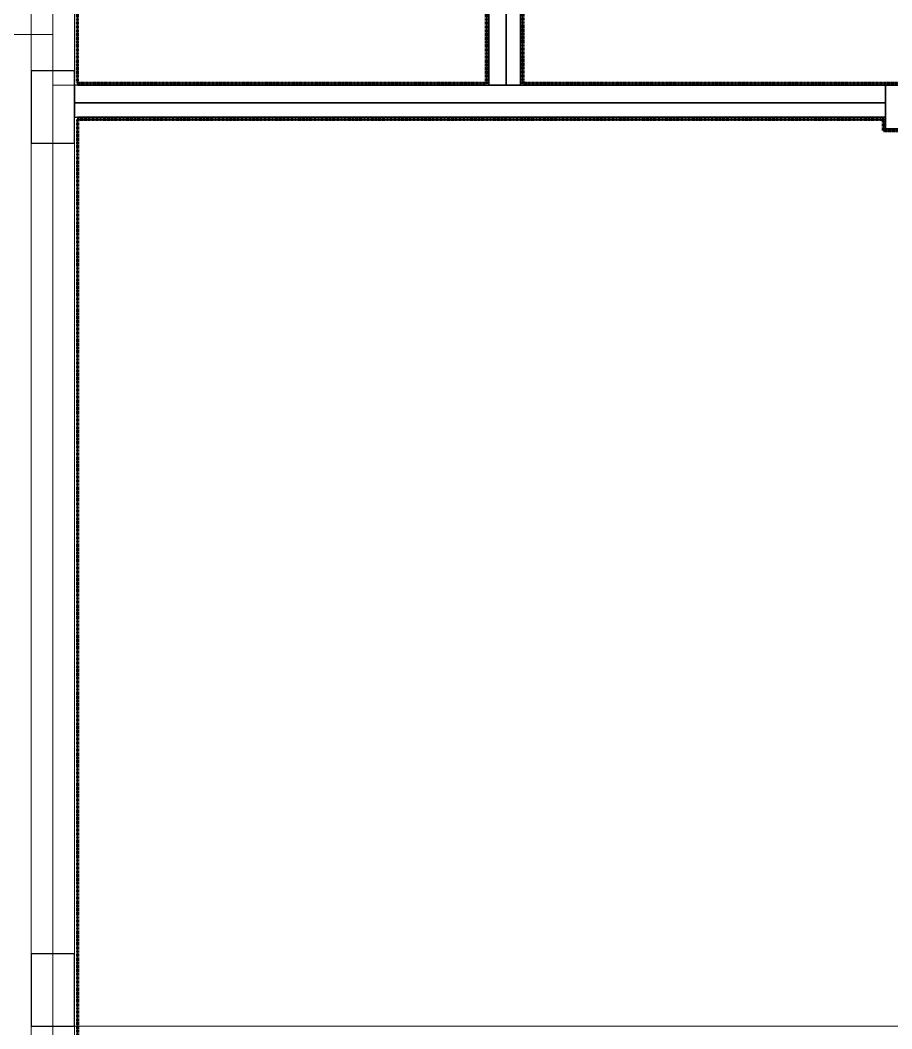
# Model space of a CAD drawing. Header units: millimetres. Extents: x -5300 to 98858, y -5196 to 93886.
# Drawn here: x -225 to 5792, y 36632 to 43600 of the extents above; entities that cross this region are included whole.
import ezdxf

# ---------------------------------------------------------------- set-up
doc = ezdxf.new("R2010")
doc.units = ezdxf.units.MM
doc.linetypes.add('Штрих', pattern=[6.35, 3.175, -3.175])
doc.linetypes.add('Штрих_2_', pattern=[6.35, 3.175, -3.175])
for name, color, linetype, lineweight, true_color in [('_Разделитель помещений_', 4, 'Штрих', 70, 0x00ffff), ('Колонны', 7, 'Continuous', 18, 0x7f7f7f), ('Обобщенные модели', 7, 'Continuous', 18, 0x7f7f7f), ('Перекрытия', 7, 'Continuous', 18, 0x7f7f7f), ('Стены', 7, 'Continuous', 18, 0x7f7f7f), ('Стены разрез', 7, 'Continuous', 50, 0x7f7f7f)]:
    doc.layers.add(name, color=color, linetype=linetype, lineweight=lineweight, true_color=true_color)

# ---------------------------------------------------------------- blocks, each defined once
blk = doc.blocks.new('ПЕР-ДФ_Ш - ПЕР-ДФ_Ш-239736-Подвал')
at = {"layer": 'Перекрытия', "color": 254, "true_color": 0xd4d4d4}
for p, q in [((15650, 36650), (-150, 36650)), ((-150, 36650), (-150, 36630)), ((-150, 36630), (-150, 36650)), ((-150, 36650), (15650, 36650)), ((-150, 36650), (-150, 36650))]:
    blk.add_line(p, q, dxfattribs=at)
blk = doc.blocks.new('ПЕР-003 - ПЕР-003-240210-Подвал')
at = {"layer": 'Перекрытия', "color": 254, "true_color": 0xd4d4d4}
for p, q in [((-150, 89650), (-150, 36650)), ((-150, 36650), (-150, 89650)), ((-150, 36650), (15650, 36650)), ((15650, 36650), (-150, 36650)), ((-150, 36650), (-150, 36650))]:
    blk.add_line(p, q, dxfattribs=at)
blk = doc.blocks.new('СТН-01 - СТН-01 2-240565-Подвал')
at = {"layer": 'Стены', "color": 254, "true_color": 0xd4d4d4}
blk.add_line((0, 0), (0, 89500), dxfattribs=at)
blk = doc.blocks.new('СТН-01 - СТН-01-240558-Подвал')
at = {"layer": 'Стены', "color": 254, "true_color": 0xd4d4d4}
for p, q in [((150, 46350), (150, 43150)), ((150, 43150), (150, 46350)), ((170, 46350), (170, 43150)), ((170, 43150), (170, 46350)), ((-150, 46250), (-150, 43250)), ((-150, 43250), (-150, 46250)), ((150, 46250), (150, 43250)), ((150, 43250), (150, 46250)), ((-150, 43950), (-150, 43250)), ((150, 43250), (150, 43950)), ((150, 43950), (150, 43150)), ((170, 43150), (170, 43950)), ((-300, 43500), (-150, 43500)), ((-150, 43500), (-300, 43500)), ((-150, 43500), (-300, 43500)), ((-150, 43500), (-150, 13800)), ((-150, 43500), (-150, 43500)), ((-150, 13800), (-150, 43500)), ((-150, 43500), (-150, 43500)), ((-150, 15600), (-150, 43500)), ((-150, 43250), (-150, 43250)), ((150, 43250), (-150, 43250)), ((-150, 43250), (-150, 43250)), ((-150, 43250), (150, 43250)), ((-150, 43250), (150, 43250)), ((150, 43250), (150, 43250)), ((150, 43250), (150, 43250)), ((150, 43150), (150, 43150)), ((170, 43150), (150, 43150)), ((150, 43150), (150, 43150)), ((150, 43150), (170, 43150)), ((150, 43150), (170, 43150)), ((170, 43150), (170, 43150)), ((170, 43150), (170, 43150)), ((150, 36650), (150, 42930)), ((150, 42930), (170, 42930)), ((170, 42930), (150, 42930)), ((150, 42930), (150, 42930)), ((170, 42930), (150, 42930)), ((150, 42930), (150, 42930)), ((150, 42930), (150, 36650)), ((150, 42930), (150, 15650)), ((170, 42930), (170, 42930)), ((170, 42930), (170, 36650)), ((170, 42930), (170, 15650)), ((170, 42930), (170, 36650)), ((170, 42930), (170, 42930)), ((150, 42750), (-150, 42750)), ((-150, 42750), (-150, 42750)), ((150, 42750), (-150, 42750)), ((-150, 42750), (-150, 37150)), ((-150, 42750), (-150, 42750)), ((-150, 42750), (-150, 37150)), ((-150, 37150), (-150, 42750)), ((-150, 42750), (150, 42750)), ((150, 37150), (150, 42750)), ((150, 42750), (150, 42750)), ((150, 37150), (150, 42750)), ((150, 42750), (150, 42750)), ((150, 42750), (150, 37150)), ((-150, 37150), (150, 37150)), ((-150, 37150), (-150, 37150)), ((-150, 37150), (150, 37150)), ((-150, 37150), (-150, 37150)), ((150, 37150), (-150, 37150)), ((150, 37150), (150, 37150)), ((150, 37150), (150, 37150)), ((150, 36650), (-150, 36650)), ((-150, 36650), (-150, 36650)), ((150, 36650), (-150, 36650)), ((-150, 36650), (-150, 35250)), ((-150, 36650), (-150, 36650)), ((-150, 36650), (-150, 36630)), ((-150, 36650), (150, 36650)), ((-150, 36630), (-150, 36650)), ((150, 36630), (150, 36650)), ((150, 36650), (150, 36650)), ((150, 35250), (150, 36650)), ((150, 36650), (150, 36650)), ((150, 36650), (150, 36630)), ((150, 15650), (150, 36650)), ((150, 36650), (170, 36650)), ((170, 36650), (150, 36650)), ((150, 36650), (150, 36650)), ((150, 36650), (170, 36650)), ((170, 36650), (150, 36650)), ((150, 36650), (150, 36650)), ((150, 36650), (150, 15650)), ((170, 36650), (170, 36650)), ((170, 36650), (170, 15650)), ((170, 36650), (170, 15650)), ((170, 36650), (170, 36650))]:
    blk.add_line(p, q, dxfattribs=at)
blk = doc.blocks.new('СТН-01 - СТН-01-240562-Подвал')
for name in ['СТН-01 - СТН-01-240558-Подвал', 'СТН-01 - СТН-01 2-240565-Подвал']:
    blk.add_blockref(name, (0, 0))
blk = doc.blocks.new('СТ_ВОКОЛ-006 38249 - СТ_ВОКОЛ-006 2-241245-Подвал')
at = {"layer": 'Стены', "color": 254, "true_color": 0xd4d4d4}
blk.add_line((5750, 42850), (6250, 42850), dxfattribs=at)
blk = doc.blocks.new('СТ_ВОКОЛ-006 38249 - СТ_ВОКОЛ-006 38249-241242-Подвал')
at = {"layer": 'Стены', "color": 254, "true_color": 0xd4d4d4}
for p, q in [((5735, 42850), (5735, 42850)), ((5735, 42835), (5735, 42835)), ((6265, 42850), (6265, 42850)), ((6265, 42835), (6265, 42835))]:
    blk.add_line(p, q, dxfattribs=at)
at = {"layer": 'Стены разрез', "color": 254, "lineweight": 25, "true_color": 0xd4d4d4}
for p, q in [((6265, 42850), (5735, 42850)), ((5735, 42850), (5735, 42835)), ((5735, 42835), (6265, 42835)), ((6265, 42835), (6265, 42850))]:
    blk.add_line(p, q, dxfattribs=at)
blk.add_blockref('СТ_ВОКОЛ-006 38249 - СТ_ВОКОЛ-006 2-241245-Подвал', (0, 0))
blk = doc.blocks.new('СТ_ВОКОЛ-009 38470 - СТ_ВОКОЛ-009 2-241277-Подвал')
at = {"layer": 'Стены', "color": 254, "true_color": 0xd4d4d4}
blk.add_line((5750, 43150), (5750, 42850), dxfattribs=at)
blk = doc.blocks.new('СТ_ВОКОЛ-009 38470 - СТ_ВОКОЛ-009 38470-241274-Подвал')
at = {"layer": 'Стены', "color": 254, "true_color": 0xd4d4d4}
for p, q in [((5735, 42930), (5735, 42930)), ((5750, 42930), (5750, 42930)), ((5735, 42850), (5735, 42850)), ((5750, 42850), (5750, 42850))]:
    blk.add_line(p, q, dxfattribs=at)
at = {"layer": 'Стены разрез', "color": 254, "lineweight": 25, "true_color": 0xd4d4d4}
for p, q in [((5750, 42930), (5735, 42930)), ((5735, 42930), (5735, 42850)), ((5750, 42850), (5750, 42930)), ((5735, 42850), (5750, 42850))]:
    blk.add_line(p, q, dxfattribs=at)
blk.add_blockref('СТ_ВОКОЛ-009 38470 - СТ_ВОКОЛ-009 2-241277-Подвал', (0, 0))
blk = doc.blocks.new('СТВ_Перегородка_Кирпич 136938 - СТВ_Перегородка_Кирпич 2-246157-Подвал')
at = {"layer": 'Стены', "color": 254, "true_color": 0xd4d4d4}
blk.add_line((0, 43150), (12600, 43150), dxfattribs=at)
blk = doc.blocks.new('СТВ_Перегородка_Кирпич 136938 - СТВ_Перегородка_Кирпич 136938-246154-Подвал')
at = {"layer": 'Стены', "color": 254, "true_color": 0xd4d4d4}
for p, q in [((150, 43150), (150, 43150)), ((170, 43165), (170, 43165)), ((170, 43150), (170, 43150)), ((3010, 43165), (3010, 43165)), ((3010, 43150), (3010, 43150)), ((3230, 43165), (3230, 43165)), ((3230, 43150), (3230, 43150)), ((5750, 43150), (5750, 43150)), ((150, 43030), (150, 43030)), ((150, 43030), (150, 43030)), ((5750, 43030), (5750, 43030)), ((5750, 43030), (5750, 43030)), ((150, 42930), (150, 42930)), ((170, 42930), (170, 42930)), ((5735, 42930), (5735, 42930)), ((5735, 42930), (5750, 42930)), ((5735, 42915), (5735, 42930)), ((5750, 42930), (5750, 42930)), ((5750, 42930), (5750, 42915)), ((5750, 42930), (5750, 42930)), ((170, 42915), (170, 42915)), ((5750, 42915), (5735, 42915)), ((5735, 42915), (5735, 42915)), ((5750, 42915), (5750, 42915))]:
    blk.add_line(p, q, dxfattribs=at)
at = {"layer": 'Стены разрез', "color": 254, "lineweight": 25, "true_color": 0xd4d4d4}
for p, q in [((5750, 43150), (150, 43150)), ((150, 43150), (150, 43030)), ((3010, 43165), (170, 43165)), ((170, 43165), (170, 43150)), ((170, 43150), (3010, 43150)), ((3010, 43150), (3010, 43165)), ((12615, 43165), (3230, 43165)), ((3230, 43165), (3230, 43150)), ((3230, 43150), (12615, 43150)), ((5750, 43030), (5750, 43150)), ((5750, 43030), (150, 43030)), ((150, 43030), (150, 42930)), ((150, 43030), (5750, 43030)), ((5750, 42930), (5750, 43030)), ((150, 42930), (5750, 42930)), ((5735, 42930), (170, 42930)), ((170, 42930), (170, 42915)), ((5735, 42915), (5735, 42930)), ((170, 42915), (5735, 42915))]:
    blk.add_line(p, q, dxfattribs=at)
blk.add_blockref('СТВ_Перегородка_Кирпич 136938 - СТВ_Перегородка_Кирпич 2-246157-Подвал', (0, 0))
blk = doc.blocks.new('СТВ_Перегородка_Кирпич 183411 - СТВ_Перегородка_Кирпич 2-247936-Подвал')
at = {"layer": 'Стены', "color": 254, "true_color": 0xd4d4d4}
blk.add_line((3010, 43150), (3010, 46350), dxfattribs=at)
blk = doc.blocks.new('СТВ_Перегородка_Кирпич 183411 - СТВ_Перегородка_Кирпич 183411-247933-Подвал')
at = {"layer": 'Стены', "color": 254, "true_color": 0xd4d4d4}
for p, q in [((2995, 46335), (2995, 46335)), ((3010, 46350), (3010, 46350)), ((3010, 46335), (3010, 46335)), ((3130, 46350), (3130, 46350)), ((3130, 46350), (3130, 46350)), ((3230, 46350), (3230, 46350)), ((3230, 46335), (3230, 46335)), ((3245, 46335), (3245, 46335)), ((3010, 45600), (2995, 45600)), ((2995, 43900), (2995, 45600)), ((2995, 45600), (2995, 45600)), ((3130, 45600), (3010, 45600)), ((3010, 43900), (3010, 45600)), ((3010, 45600), (3010, 45600)), ((3010, 45600), (3010, 45600)), ((3010, 45600), (3010, 43900)), ((3230, 45600), (3130, 45600)), ((3130, 43900), (3130, 45600)), ((3130, 45600), (3130, 45600)), ((3130, 45600), (3130, 45600)), ((3130, 45600), (3130, 43900)), ((3245, 45600), (3230, 45600)), ((3230, 43900), (3230, 45600)), ((3230, 45600), (3230, 45600)), ((3230, 45600), (3230, 45600)), ((3230, 45600), (3230, 43900)), ((3245, 45600), (3245, 45600)), ((3245, 45600), (3245, 43900)), ((2995, 43900), (3010, 43900)), ((2995, 43900), (2995, 43900)), ((3010, 43900), (3130, 43900)), ((3010, 43900), (3010, 43900)), ((3010, 43900), (3010, 43900)), ((3130, 43900), (3230, 43900)), ((3130, 43900), (3130, 43900)), ((3130, 43900), (3130, 43900)), ((3230, 43900), (3245, 43900)), ((3230, 43900), (3230, 43900)), ((3230, 43900), (3230, 43900)), ((3245, 43900), (3245, 43900)), ((2995, 43165), (2995, 43165)), ((3010, 43165), (3010, 43165)), ((3010, 43150), (3010, 43150)), ((3130, 43150), (3130, 43150)), ((3130, 43150), (3130, 43150)), ((3230, 43165), (3230, 43165)), ((3230, 43150), (3230, 43150)), ((3245, 43165), (3245, 43165))]:
    blk.add_line(p, q, dxfattribs=at)
at = {"layer": 'Стены разрез', "color": 254, "lineweight": 25, "true_color": 0xd4d4d4}
for p, q in [((3010, 46335), (2995, 46335)), ((2995, 46335), (2995, 45600)), ((3130, 46350), (3010, 46350)), ((3010, 46350), (3010, 45600)), ((3010, 45600), (3010, 46335)), ((3230, 46350), (3130, 46350)), ((3130, 46350), (3130, 45600)), ((3130, 45600), (3130, 46350)), ((3230, 45600), (3230, 46350)), ((3245, 46335), (3230, 46335)), ((3230, 46335), (3230, 45600)), ((3245, 45600), (3245, 46335)), ((2995, 45600), (3010, 45600)), ((3010, 45600), (3130, 45600)), ((3130, 45600), (3230, 45600)), ((3230, 45600), (3245, 45600)), ((3010, 43900), (2995, 43900)), ((2995, 43900), (2995, 43165)), ((3130, 43900), (3010, 43900)), ((3010, 43900), (3010, 43150)), ((3010, 43165), (3010, 43900)), ((3230, 43900), (3130, 43900)), ((3130, 43900), (3130, 43150)), ((3130, 43150), (3130, 43900)), ((3245, 43900), (3230, 43900)), ((3230, 43900), (3230, 43165)), ((3230, 43150), (3230, 43900)), ((3245, 43165), (3245, 43900)), ((2995, 43165), (3010, 43165)), ((3010, 43150), (3130, 43150)), ((3130, 43150), (3230, 43150)), ((3230, 43165), (3245, 43165))]:
    blk.add_line(p, q, dxfattribs=at)
blk.add_blockref('СТВ_Перегородка_Кирпич 183411 - СТВ_Перегородка_Кирпич 2-247936-Подвал', (0, 0))
blk = doc.blocks.new('СТН-01 215675 - СТН-01 2-248776-Подвал')
at = {"layer": 'Стены', "color": 254, "true_color": 0xd4d4d4}
blk.add_line((0, 43700), (-2100, 43700), dxfattribs=at)
blk = doc.blocks.new('СТН-01 215675 - СТН-01 215675-248773-Подвал')
at = {"layer": 'Стены', "color": 254, "true_color": 0xd4d4d4}
for p, q in [((-2300, 43700), (-2300, 43700)), ((-2300, 43700), (-150, 43700)), ((-2300, 43500), (-2300, 43700)), ((-150, 43700), (-150, 43700)), ((-150, 43700), (0, 43700)), ((-150, 43500), (-150, 43700)), ((-150, 43500), (-150, 43700)), ((0, 43700), (0, 43700)), ((0, 43500), (0, 43700)), ((-150, 43500), (-2300, 43500)), ((-2300, 43500), (-2300, 43500)), ((0, 43500), (-150, 43500)), ((-150, 43500), (-150, 43500)), ((0, 43500), (0, 43500))]:
    blk.add_line(p, q, dxfattribs=at)
blk.add_blockref('СТН-01 215675 - СТН-01 2-248776-Подвал', (0, 0))
blk = doc.blocks.new('ПОТ-4_4_1 - ПОТ-4_4_1-249581-Подвал')
at = {"layer": 'Обобщенные модели', "color": 254, "true_color": 0xd4d4d4}
for p, q in [((2995, 46335), (170, 46335)), ((170, 46335), (170, 43165)), ((170, 43165), (170, 46335)), ((170, 46335), (2995, 46335)), ((170, 46335), (170, 46335)), ((2995, 43165), (2995, 46335)), ((2995, 46335), (2995, 43165)), ((2995, 46335), (2995, 46335)), ((170, 43165), (2995, 43165)), ((2995, 43165), (170, 43165)), ((170, 43165), (170, 43165)), ((2995, 43165), (2995, 43165))]:
    blk.add_line(p, q, dxfattribs=at)
blk = doc.blocks.new('ПОТ-1_4_1 - ПОТ-1_4_1-249954-Подвал')
at = {"layer": 'Обобщенные модели', "color": 254, "true_color": 0xd4d4d4}
for p, q in [((2995, 46335), (170, 46335)), ((170, 46335), (170, 43165)), ((170, 43165), (170, 46335)), ((170, 46335), (2995, 46335)), ((170, 46335), (170, 46335)), ((2995, 43165), (2995, 46335)), ((2995, 46335), (2995, 43165)), ((2995, 46335), (2995, 46335)), ((170, 43165), (2995, 43165)), ((2995, 43165), (170, 43165)), ((170, 43165), (170, 43165)), ((2995, 43165), (2995, 43165))]:
    blk.add_line(p, q, dxfattribs=at)
blk = doc.blocks.new('КОЛ-004 500х300 500 x 300 - КОЛ-004 500х300 500 x 300-384545-Подвал')
at = {"layer": 'Колонны', "color": 254, "lineweight": 25, "true_color": 0xd4d4d4}
for p, q in [((250, 150), (-250, 150)), ((-250, 150), (-250, -150)), ((250, -150), (250, 150)), ((-250, -150), (250, -150))]:
    blk.add_line(p, q, dxfattribs=at)
at = {"layer": 'Колонны', "color": 254, "true_color": 0xd4d4d4}
for p, q in [((-250, 150), (-250, 150)), ((250, 150), (250, 150)), ((-250, -150), (-250, -150)), ((250, -150), (250, -150))]:
    blk.add_line(p, q, dxfattribs=at)
blk = doc.blocks.new('КОЛ-001 300х500 300 x 500 7592 - КОЛ-001 300х500 300 x 500 7592-384325-Подвал')
at = {"layer": 'Колонны', "color": 254, "lineweight": 25, "true_color": 0xd4d4d4}
for p, q in [((150, 250), (-150, 250)), ((-150, 250), (-150, -250)), ((150, -250), (150, 250)), ((-150, -250), (150, -250))]:
    blk.add_line(p, q, dxfattribs=at)
at = {"layer": 'Колонны', "color": 254, "true_color": 0xd4d4d4}
for p, q in [((-150, 250), (-150, 250)), ((150, 250), (150, 250)), ((-150, -250), (-150, -250)), ((150, -250), (150, -250))]:
    blk.add_line(p, q, dxfattribs=at)
blk = doc.blocks.new('КОЛ-001 300х500 300 x 500 7493 - КОЛ-001 300х500 300 x 500 7493-384314-Подвал')
at = {"layer": 'Колонны', "color": 254, "lineweight": 25, "true_color": 0xd4d4d4}
for p, q in [((150, 250), (-150, 250)), ((-150, 250), (-150, -250)), ((150, -250), (150, 250)), ((-150, -250), (150, -250))]:
    blk.add_line(p, q, dxfattribs=at)
at = {"layer": 'Колонны', "color": 254, "true_color": 0xd4d4d4}
for p, q in [((-150, 250), (-150, 250)), ((150, 250), (150, 250)), ((-150, -250), (-150, -250)), ((150, -250), (150, -250))]:
    blk.add_line(p, q, dxfattribs=at)

msp = doc.modelspace()

# ---------------------------------------------------------------- linework, layer by layer
at = {"layer": '_Разделитель помещений_', "color": 131, "linetype": 'Штрих_2_', "true_color": 0xaaffff}
for p, q in [((170, 43165), (170, 46335)), ((2995, 43165), (2995, 46335)), ((3245, 46335), (3245, 43165)), ((170, 43165), (2995, 43165)), ((3245, 43165), (12615, 43165)), ((5735, 42915), (170, 42915)), ((170, 42915), (170, 13510)), ((5735, 42835), (5735, 42915)), ((6265, 42835), (5735, 42835))]:
    msp.add_line(p, q, dxfattribs=at)
at = {"layer": 'Перекрытия', "color": 254, "true_color": 0xd4d4d4}
for p, q in [((-150, 36650), (-150, 89650)), ((-150, 89650), (-150, 36650)), ((15650, 36650), (-150, 36650)), ((-150, 36650), (15650, 36650))]:
    msp.add_line(p, q, dxfattribs=at)

# ---------------------------------------------------------------- block references
at = {"layer": 'Колонны', "color": 254, "true_color": 0xd4d4d4}
for name, p in [('КОЛ-001 300х500 300 x 500 7592 - КОЛ-001 300х500 300 x 500 7592-384325-Подвал', (0, 43000)), ('КОЛ-004 500х300 500 x 300 - КОЛ-004 500х300 500 x 300-384545-Подвал', (6000, 43000)), ('КОЛ-001 300х500 300 x 500 7493 - КОЛ-001 300х500 300 x 500 7493-384314-Подвал', (0, 36900))]:
    msp.add_blockref(name, p, dxfattribs=at)
at = {"layer": 'Обобщенные модели', "color": 254, "true_color": 0xd4d4d4}
for name in ['ПОТ-4_4_1 - ПОТ-4_4_1-249581-Подвал', 'ПОТ-1_4_1 - ПОТ-1_4_1-249954-Подвал']:
    msp.add_blockref(name, (0, 0), dxfattribs=at)
at = {"layer": 'Перекрытия', "color": 254, "true_color": 0xd4d4d4}
for name in ['ПЕР-003 - ПЕР-003-240210-Подвал', 'ПЕР-ДФ_Ш - ПЕР-ДФ_Ш-239736-Подвал']:
    msp.add_blockref(name, (0, 0), dxfattribs=at)
at = {"layer": 'Стены', "color": 254, "true_color": 0xd4d4d4}
for name in ['СТН-01 - СТН-01-240562-Подвал', 'СТВ_Перегородка_Кирпич 183411 - СТВ_Перегородка_Кирпич 183411-247933-Подвал', 'СТН-01 215675 - СТН-01 215675-248773-Подвал', 'СТВ_Перегородка_Кирпич 136938 - СТВ_Перегородка_Кирпич 136938-246154-Подвал', 'СТ_ВОКОЛ-009 38470 - СТ_ВОКОЛ-009 38470-241274-Подвал', 'СТ_ВОКОЛ-006 38249 - СТ_ВОКОЛ-006 38249-241242-Подвал']:
    msp.add_blockref(name, (0, 0), dxfattribs=at)

doc.saveas('drawing.dxf')
